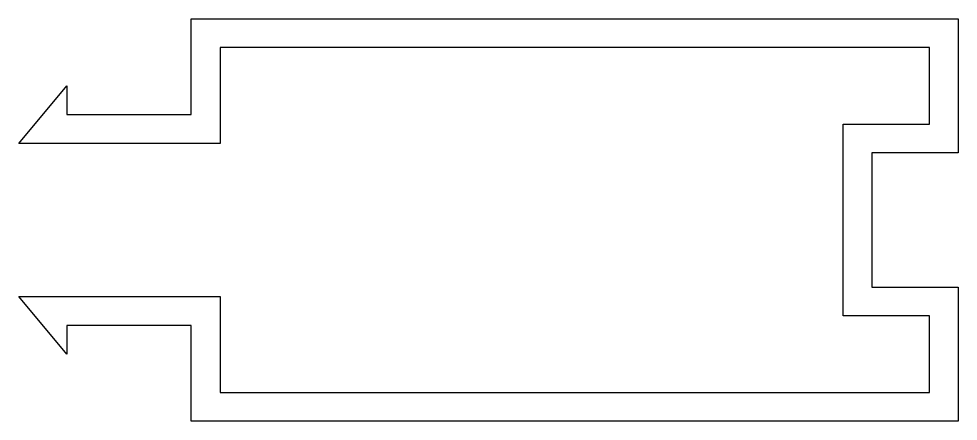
# Model space of a CAD drawing. Extents: x 228 to 277, y 249.8 to 270.8.
import ezdxf

# ---------------------------------------------------------------- set-up
doc = ezdxf.new("R2010")
doc.units = 0
doc.layers.add('ANA', color=220, linetype='CONTINUOUS')

msp = doc.modelspace()

# ---------------------------------------------------------------- linework, layer by layer
at = {"layer": 'ANA'}
msp.add_lwpolyline([(276.995, 249.795), (236.995, 249.795), (236.995, 254.795), (230.495, 254.795), (230.495, 253.295), (227.995, 256.295), (238.495, 256.295), (238.495, 251.295), (275.495, 251.295), (275.495, 255.295), (270.995, 255.295), (270.995, 265.295), (275.495, 265.295), (275.495, 269.295), (238.495, 269.295), (238.495, 264.295), (227.995, 264.295), (230.495, 267.295), (230.495, 265.795), (236.995, 265.795), (236.995, 270.795), (276.995, 270.795), (276.995, 263.795), (272.495, 263.795), (272.495, 256.795), (276.995, 256.795)], close=True, dxfattribs=at)

doc.saveas('drawing.dxf')
